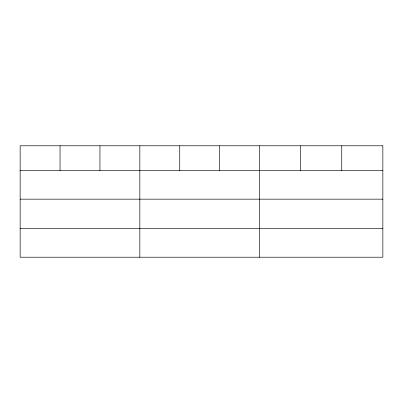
<?xml version="1.0" encoding="UTF-8"?>
<svg xmlns="http://www.w3.org/2000/svg" width="403" height="403" viewBox="0 0 403 403"><rect width="100%" height="100%" fill="white"/><g stroke="black" fill="none" stroke-linecap="round" stroke-linejoin="round"><path stroke-width="0.6" d="M20.15 170.565L382.85 170.565M20.15 199.158L382.85 199.158M20.15 228.617L382.85 228.617M341.744 145.785L341.744 170.565M300.638 145.785L300.638 170.565M259.532 145.785L259.532 257.215M219.635 145.785L219.635 170.565M179.738 145.785L179.738 170.565M139.841 145.785L139.841 257.215M99.944 145.785L99.944 170.565M60.047 145.785L60.047 170.565M382.85 145.785L20.15 145.785L20.15 257.215L382.85 257.215L382.85 145.785"/></g></svg>
